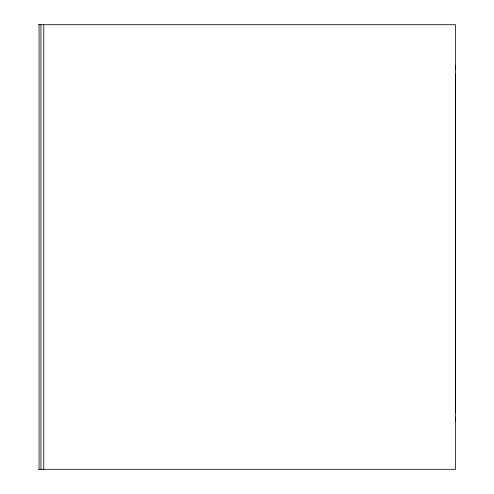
<?xml version="1.0" encoding="UTF-8"?>
<svg xmlns="http://www.w3.org/2000/svg" width="494" height="494" viewBox="0 0 494 494"><rect width="100%" height="100%" fill="white"/><g stroke="black" fill="none" stroke-linecap="round" stroke-linejoin="round"><path stroke-width="0.74" d="M38.409 24.7L455.591 24.7L455.591 469.3L38.409 469.3M455.462 65.294L455.462 69.16M455.462 73.995L455.462 412.274M455.462 417.109L455.462 420.974M43.775 24.7L43.775 469.3M40.953 24.7L40.953 469.3M39.069 24.7L39.069 469.3"/></g></svg>
